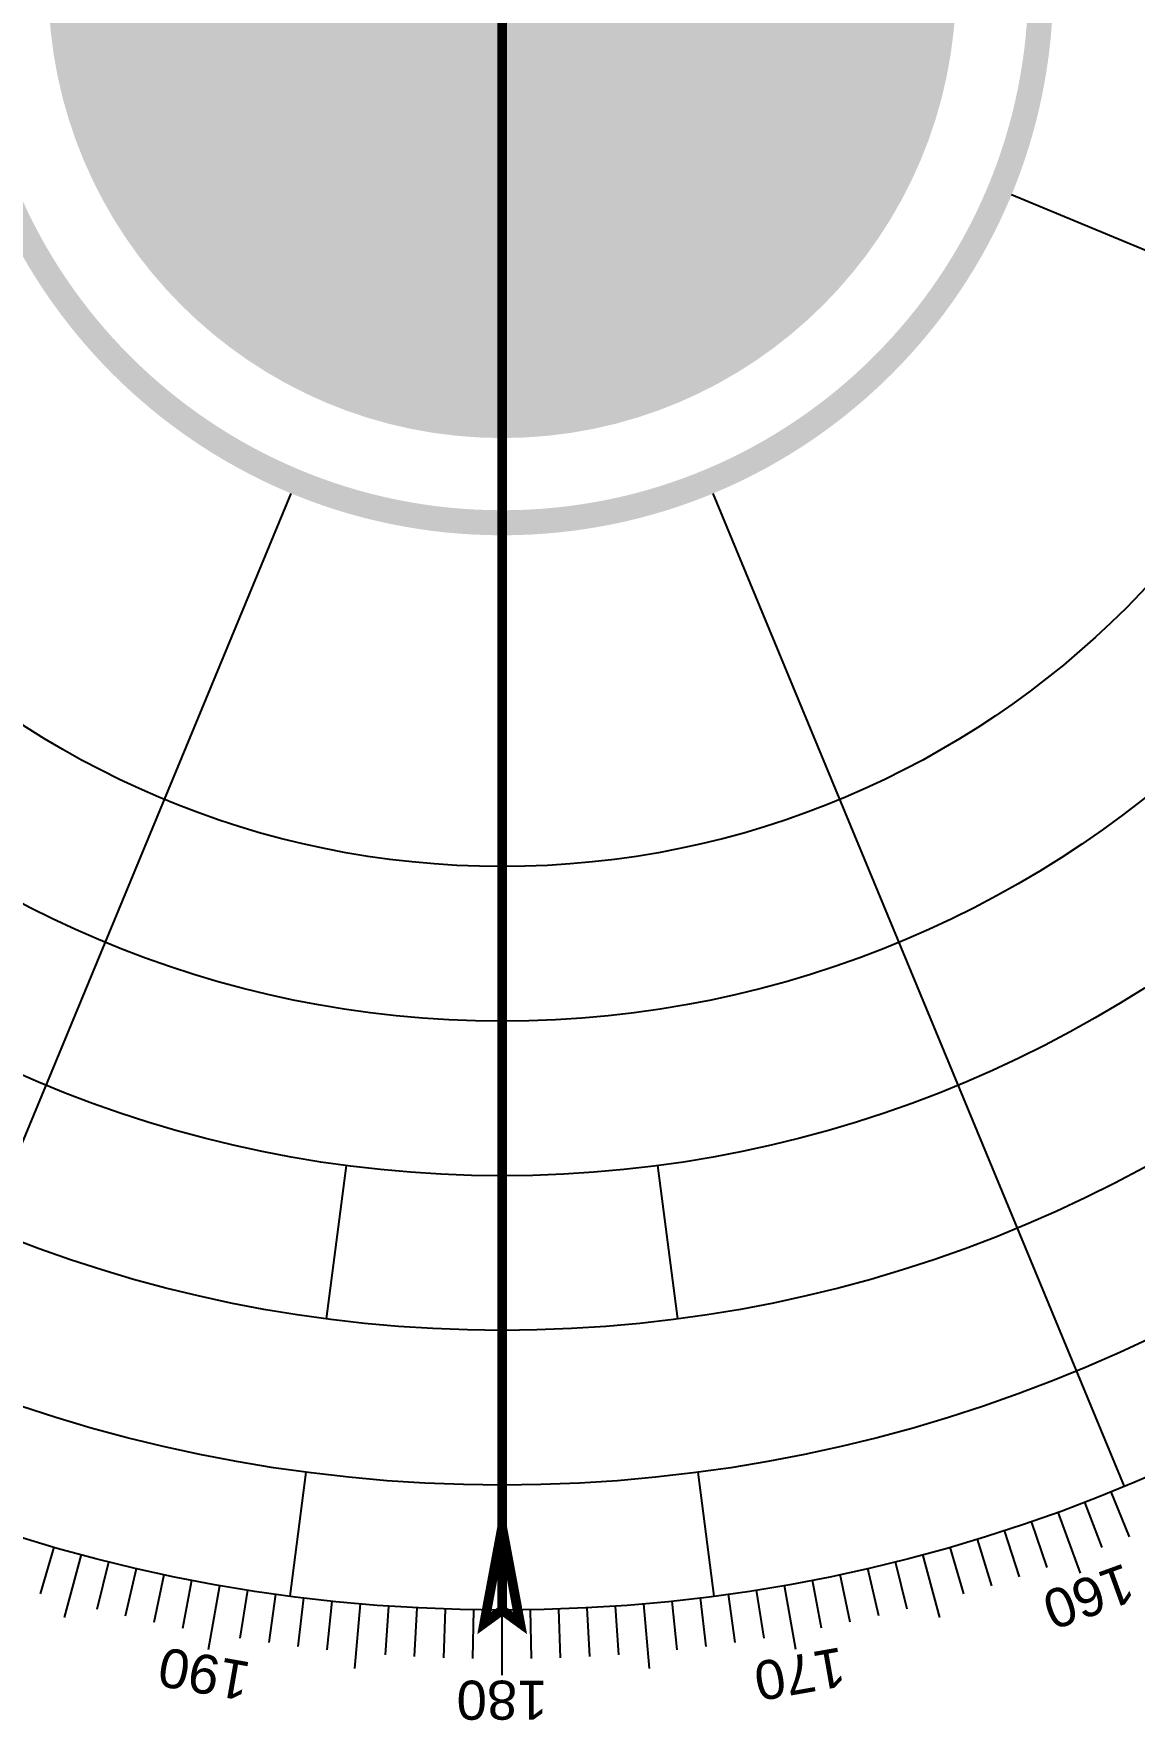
# Model space of a CAD drawing. Header units: inches. Extents: x -42 to 32733, y -42 to 2168.
# Drawn here: x -11.34 to 15.31, y -42.04 to -1.2 of the extents above; entities that cross this region are included whole.
import ezdxf

# ---------------------------------------------------------------- set-up
doc = ezdxf.new("R2010")
doc.units = ezdxf.units.IN
doc.header["$MEASUREMENT"] = 0
doc.styles.add('T1', font='arial.ttf', dxfattribs={"height": 2})

# ---------------------------------------------------------------- blocks, each defined once
blk = doc.blocks.new('HUONG')
at = {"color": 1, "const_width": 6}
for points in [[(-52695, 3492), (-52695, 1492)], [(-52695, 1543), (-52706, 1484), (-52695, 1492)], [(-52695, 1543), (-52684, 1484), (-52695, 1492)]]:
    blk.add_lwpolyline(points, dxfattribs=at)
blk = doc.blocks.new('QS1')
h = blk.add_hatch(color=8)
h.paths.add_polyline_path([(-339, 0, 1), (339, 0, 1)])
h.paths.add_polyline_path([(323.6, 0, -1), (-323.6, 0, -1)], flags=16)
h = blk.add_hatch(color=119)
h.paths.add_polyline_path([(279.2, 0, 1), (-279.2, 0, 1)])
h.paths.add_polyline_path([(0, 252.3, 1), (0, -252.3, -1), (0, 0, 1)], flags=16)
h.paths.add_polyline_path([(22, -126.2, -1), (-22, -126.2, -1)], flags=16)
h.paths.add_polyline_path([(-22, 126.2, -1), (22, 126.2, -1)], flags=0)
h = blk.add_hatch(color=60)
h.paths.add_polyline_path([(0, 252.3, 1), (0, -252.3, -1), (0, 0, 1)])
h.paths.add_polyline_path([(-22, 126.2, -1), (22, 126.2, -1)], flags=16)
blk.add_hatch(color=60).paths.add_polyline_path([(22, -126.2, 1), (-22, -126.2, 1)])
at = {"color": 5}
for p, q in [((923.9, -382.7), (313.2, -129.7)), ((-382.7, -923.9), (-129.7, -313.2)), ((382.7, -923.9), (129.7, -313.2)), ((-108.1, -820.9), (-95.7, -726.6)), ((108.1, -820.9), (95.7, -726.6)), ((-130.5, -991.4), (-120.5, -915.2)), ((130.5, -991.4), (120.5, -915.2))]:
    blk.add_line(p, q, dxfattribs=at)
at = {"color": 123}
for p, q in [((385.8, -955), (374.6, -927.2)), ((369.1, -961.6), (358.4, -933.6)), ((318.3, -979.6), (309, -951.1)), ((335.3, -973.9), (325.6, -945.5)), ((-283.9, -990.1), (-275.6, -961.3)), ((283.9, -990.1), (275.6, -961.3)), ((301.1, -985), (292.4, -956.3)), ((-249.2, -999.4), (-241.9, -970.3)), ((-231.7, -1003.6), (-225, -974.4)), ((231.7, -1003.6), (225, -974.4)), ((249.2, -999.4), (241.9, -970.3)), ((-214.1, -1007.5), (-207.9, -978.1)), ((-196.5, -1011.1), (-190.8, -981.6)), ((196.5, -1011.1), (190.8, -981.6)), ((214.1, -1007.5), (207.9, -978.1)), ((-161.1, -1017.3), (-156.4, -987.7)), ((-143.3, -1020), (-139.2, -990.3)), ((-125.5, -1022.3), (-121.9, -992.5)), ((-107.7, -1024.4), (-104.5, -994.5)), ((107.7, -1024.4), (104.5, -994.5)), ((125.5, -1022.3), (121.9, -992.5)), ((143.3, -1020), (139.2, -990.3)), ((161.1, -1017.3), (156.4, -987.7)), ((-71.8, -1027.5), (-69.8, -997.6)), ((-53.9, -1028.6), (-52.3, -998.6)), ((-35.9, -1029.4), (-34.9, -999.4)), ((-18, -1029.8), (-17.5, -999.8)), ((18, -1029.8), (17.5, -999.8)), ((35.9, -1029.4), (34.9, -999.4)), ((53.9, -1028.6), (52.3, -998.6)), ((71.8, -1027.5), (69.8, -997.6))]:
    blk.add_line(p, q, dxfattribs=at)
at = {"color": 1}
for p, q in [((355.7, -977.3), (342, -939.7)), ((-269.2, -1004.6), (-258.8, -965.9)), ((269.2, -1004.6), (258.8, -965.9)), ((-180.6, -1024.2), (-173.6, -984.8)), ((180.6, -1024.2), (173.6, -984.8)), ((-90.6, -1036), (-87.2, -996.2)), ((0, -1040), (0, -1000)), ((90.6, -1036), (87.2, -996.2))]:
    blk.add_line(p, q, dxfattribs=at)
at = {"color": 5}
for radius in [1000, 923.1, 828, 732.9, 637.8, 542.7]:
    blk.add_circle((0, 0), radius, dxfattribs=at)
blk.add_blockref('HUONG', (52695, -2492))
at = {"color": 123, "style": 'T1'}
for s, rotation, p in [('160', 200, (383, -970.9)), ('190', 170, (-153.7, -1032.4)), ('170', 190, (208.6, -1022.7)), ('180', 180, (27.9, -1043.4))]:
    blk.add_text(s, height=24, rotation=rotation, dxfattribs=at).set_placement(p)
blk = doc.blocks.new('QS2')
h = blk.add_hatch(color=8)
h.paths.add_polyline_path([(-339, 0, 1), (339, 0, 1)])
h.paths.add_polyline_path([(323.6, 0, -1), (-323.6, 0, -1)], flags=16)
h = blk.add_hatch(color=119)
h.paths.add_polyline_path([(279.2, 0, 1), (-279.2, 0, 1)])
h.paths.add_polyline_path([(0, 252.3, 1), (0, -252.3, -1), (0, 0, 1)], flags=16)
h.paths.add_polyline_path([(22, -126.2, -1), (-22, -126.2, -1)], flags=16)
h.paths.add_polyline_path([(-22, 126.2, -1), (22, 126.2, -1)], flags=0)
h = blk.add_hatch(color=60)
h.paths.add_polyline_path([(0, 252.3, 1), (0, -252.3, -1), (0, 0, 1)])
h.paths.add_polyline_path([(-22, 126.2, -1), (22, 126.2, -1)], flags=16)
blk.add_hatch(color=60).paths.add_polyline_path([(22, -126.2, 1), (-22, -126.2, 1)])
at = {"color": 5}
for p, q in [((923.9, -382.7), (313.2, -129.7)), ((-382.7, -923.9), (-129.7, -313.2)), ((382.7, -923.9), (129.7, -313.2)), ((-108.1, -820.9), (-95.7, -726.6)), ((108.1, -820.9), (95.7, -726.6)), ((-130.5, -991.4), (-120.5, -915.2)), ((130.5, -991.4), (120.5, -915.2))]:
    blk.add_line(p, q, dxfattribs=at)
at = {"color": 123}
for p, q in [((385.8, -955), (374.6, -927.2)), ((369.1, -961.6), (358.4, -933.6)), ((318.3, -979.6), (309, -951.1)), ((335.3, -973.9), (325.6, -945.5)), ((-283.9, -990.1), (-275.6, -961.3)), ((283.9, -990.1), (275.6, -961.3)), ((301.1, -985), (292.4, -956.3)), ((-249.2, -999.4), (-241.9, -970.3)), ((-231.7, -1003.6), (-225, -974.4)), ((231.7, -1003.6), (225, -974.4)), ((249.2, -999.4), (241.9, -970.3)), ((-214.1, -1007.5), (-207.9, -978.1)), ((-196.5, -1011.1), (-190.8, -981.6)), ((196.5, -1011.1), (190.8, -981.6)), ((214.1, -1007.5), (207.9, -978.1)), ((-161.1, -1017.3), (-156.4, -987.7)), ((-143.3, -1020), (-139.2, -990.3)), ((-125.5, -1022.3), (-121.9, -992.5)), ((-107.7, -1024.4), (-104.5, -994.5)), ((107.7, -1024.4), (104.5, -994.5)), ((125.5, -1022.3), (121.9, -992.5)), ((143.3, -1020), (139.2, -990.3)), ((161.1, -1017.3), (156.4, -987.7)), ((-71.8, -1027.5), (-69.8, -997.6)), ((-53.9, -1028.6), (-52.3, -998.6)), ((-35.9, -1029.4), (-34.9, -999.4)), ((-18, -1029.8), (-17.5, -999.8)), ((18, -1029.8), (17.5, -999.8)), ((35.9, -1029.4), (34.9, -999.4)), ((53.9, -1028.6), (52.3, -998.6)), ((71.8, -1027.5), (69.8, -997.6))]:
    blk.add_line(p, q, dxfattribs=at)
at = {"color": 1}
for p, q in [((355.7, -977.3), (342, -939.7)), ((-269.2, -1004.6), (-258.8, -965.9)), ((269.2, -1004.6), (258.8, -965.9)), ((-180.6, -1024.2), (-173.6, -984.8)), ((180.6, -1024.2), (173.6, -984.8)), ((-90.6, -1036), (-87.2, -996.2)), ((0, -1040), (0, -1000)), ((90.6, -1036), (87.2, -996.2))]:
    blk.add_line(p, q, dxfattribs=at)
at = {"color": 5}
for radius in [1000, 923.1, 828, 732.9, 637.8, 542.7]:
    blk.add_circle((0, 0), radius, dxfattribs=at)
blk.add_blockref('HUONG', (52695, -2492))
at = {"color": 123, "style": 'T1'}
for s, rotation, p in [('160', 200, (383, -970.9)), ('190', 170, (-153.7, -1032.4)), ('170', 190, (208.6, -1022.7)), ('180', 180, (27.9, -1043.4))]:
    blk.add_text(s, height=24, rotation=rotation, dxfattribs=at).set_placement(p)
blk = doc.blocks.new('QS3')
h = blk.add_hatch(color=8)
h.paths.add_polyline_path([(-339, 0, 1), (339, 0, 1)])
h.paths.add_polyline_path([(323.6, 0, -1), (-323.6, 0, -1)], flags=16)
h = blk.add_hatch(color=119)
h.paths.add_polyline_path([(279.2, 0, 1), (-279.2, 0, 1)])
h.paths.add_polyline_path([(0, 252.3, 1), (0, -252.3, -1), (0, 0, 1)], flags=16)
h.paths.add_polyline_path([(22, -126.2, -1), (-22, -126.2, -1)], flags=16)
h.paths.add_polyline_path([(-22, 126.2, -1), (22, 126.2, -1)], flags=0)
h = blk.add_hatch(color=60)
h.paths.add_polyline_path([(0, 252.3, 1), (0, -252.3, -1), (0, 0, 1)])
h.paths.add_polyline_path([(-22, 126.2, -1), (22, 126.2, -1)], flags=16)
blk.add_hatch(color=60).paths.add_polyline_path([(22, -126.2, 1), (-22, -126.2, 1)])
at = {"color": 5}
for p, q in [((923.9, -382.7), (313.2, -129.7)), ((-382.7, -923.9), (-129.7, -313.2)), ((382.7, -923.9), (129.7, -313.2)), ((-108.1, -820.9), (-95.7, -726.6)), ((108.1, -820.9), (95.7, -726.6)), ((-130.5, -991.4), (-120.5, -915.2)), ((130.5, -991.4), (120.5, -915.2))]:
    blk.add_line(p, q, dxfattribs=at)
at = {"color": 123}
for p, q in [((385.8, -955), (374.6, -927.2)), ((369.1, -961.6), (358.4, -933.6)), ((318.3, -979.6), (309, -951.1)), ((335.3, -973.9), (325.6, -945.5)), ((-283.9, -990.1), (-275.6, -961.3)), ((283.9, -990.1), (275.6, -961.3)), ((301.1, -985), (292.4, -956.3)), ((-249.2, -999.4), (-241.9, -970.3)), ((-231.7, -1003.6), (-225, -974.4)), ((231.7, -1003.6), (225, -974.4)), ((249.2, -999.4), (241.9, -970.3)), ((-214.1, -1007.5), (-207.9, -978.1)), ((-196.5, -1011.1), (-190.8, -981.6)), ((196.5, -1011.1), (190.8, -981.6)), ((214.1, -1007.5), (207.9, -978.1)), ((-161.1, -1017.3), (-156.4, -987.7)), ((-143.3, -1020), (-139.2, -990.3)), ((-125.5, -1022.3), (-121.9, -992.5)), ((-107.7, -1024.4), (-104.5, -994.5)), ((107.7, -1024.4), (104.5, -994.5)), ((125.5, -1022.3), (121.9, -992.5)), ((143.3, -1020), (139.2, -990.3)), ((161.1, -1017.3), (156.4, -987.7)), ((-71.8, -1027.5), (-69.8, -997.6)), ((-53.9, -1028.6), (-52.3, -998.6)), ((-35.9, -1029.4), (-34.9, -999.4)), ((-18, -1029.8), (-17.5, -999.8)), ((18, -1029.8), (17.5, -999.8)), ((35.9, -1029.4), (34.9, -999.4)), ((53.9, -1028.6), (52.3, -998.6)), ((71.8, -1027.5), (69.8, -997.6))]:
    blk.add_line(p, q, dxfattribs=at)
at = {"color": 1}
for p, q in [((355.7, -977.3), (342, -939.7)), ((-269.2, -1004.6), (-258.8, -965.9)), ((269.2, -1004.6), (258.8, -965.9)), ((-180.6, -1024.2), (-173.6, -984.8)), ((180.6, -1024.2), (173.6, -984.8)), ((-90.6, -1036), (-87.2, -996.2)), ((0, -1040), (0, -1000)), ((90.6, -1036), (87.2, -996.2))]:
    blk.add_line(p, q, dxfattribs=at)
at = {"color": 5}
for radius in [1000, 923.1, 828, 732.9, 637.8, 542.7]:
    blk.add_circle((0, 0), radius, dxfattribs=at)
blk.add_blockref('HUONG', (52695, -2492))
at = {"color": 123, "style": 'T1'}
for s, rotation, p in [('160', 200, (383, -970.9)), ('190', 170, (-153.7, -1032.4)), ('170', 190, (208.6, -1022.7)), ('180', 180, (27.9, -1043.4))]:
    blk.add_text(s, height=24, rotation=rotation, dxfattribs=at).set_placement(p)
blk = doc.blocks.new('QS4')
h = blk.add_hatch(color=8)
h.paths.add_polyline_path([(-339, 0, 1), (339, 0, 1)])
h.paths.add_polyline_path([(323.6, 0, -1), (-323.6, 0, -1)], flags=16)
h = blk.add_hatch(color=119)
h.paths.add_polyline_path([(279.2, 0, 1), (-279.2, 0, 1)])
h.paths.add_polyline_path([(0, 252.3, 1), (0, -252.3, -1), (0, 0, 1)], flags=16)
h.paths.add_polyline_path([(22, -126.2, -1), (-22, -126.2, -1)], flags=16)
h.paths.add_polyline_path([(-22, 126.2, -1), (22, 126.2, -1)], flags=0)
h = blk.add_hatch(color=60)
h.paths.add_polyline_path([(0, 252.3, 1), (0, -252.3, -1), (0, 0, 1)])
h.paths.add_polyline_path([(-22, 126.2, -1), (22, 126.2, -1)], flags=16)
blk.add_hatch(color=60).paths.add_polyline_path([(22, -126.2, 1), (-22, -126.2, 1)])
at = {"color": 5}
for p, q in [((923.9, -382.7), (313.2, -129.7)), ((-382.7, -923.9), (-129.7, -313.2)), ((382.7, -923.9), (129.7, -313.2)), ((-108.1, -820.9), (-95.7, -726.6)), ((108.1, -820.9), (95.7, -726.6)), ((-130.5, -991.4), (-120.5, -915.2)), ((130.5, -991.4), (120.5, -915.2))]:
    blk.add_line(p, q, dxfattribs=at)
at = {"color": 123}
for p, q in [((385.8, -955), (374.6, -927.2)), ((369.1, -961.6), (358.4, -933.6)), ((318.3, -979.6), (309, -951.1)), ((335.3, -973.9), (325.6, -945.5)), ((-283.9, -990.1), (-275.6, -961.3)), ((283.9, -990.1), (275.6, -961.3)), ((301.1, -985), (292.4, -956.3)), ((-249.2, -999.4), (-241.9, -970.3)), ((-231.7, -1003.6), (-225, -974.4)), ((231.7, -1003.6), (225, -974.4)), ((249.2, -999.4), (241.9, -970.3)), ((-214.1, -1007.5), (-207.9, -978.1)), ((-196.5, -1011.1), (-190.8, -981.6)), ((196.5, -1011.1), (190.8, -981.6)), ((214.1, -1007.5), (207.9, -978.1)), ((-161.1, -1017.3), (-156.4, -987.7)), ((-143.3, -1020), (-139.2, -990.3)), ((-125.5, -1022.3), (-121.9, -992.5)), ((-107.7, -1024.4), (-104.5, -994.5)), ((107.7, -1024.4), (104.5, -994.5)), ((125.5, -1022.3), (121.9, -992.5)), ((143.3, -1020), (139.2, -990.3)), ((161.1, -1017.3), (156.4, -987.7)), ((-71.8, -1027.5), (-69.8, -997.6)), ((-53.9, -1028.6), (-52.3, -998.6)), ((-35.9, -1029.4), (-34.9, -999.4)), ((-18, -1029.8), (-17.5, -999.8)), ((18, -1029.8), (17.5, -999.8)), ((35.9, -1029.4), (34.9, -999.4)), ((53.9, -1028.6), (52.3, -998.6)), ((71.8, -1027.5), (69.8, -997.6))]:
    blk.add_line(p, q, dxfattribs=at)
at = {"color": 1}
for p, q in [((355.7, -977.3), (342, -939.7)), ((-269.2, -1004.6), (-258.8, -965.9)), ((269.2, -1004.6), (258.8, -965.9)), ((-180.6, -1024.2), (-173.6, -984.8)), ((180.6, -1024.2), (173.6, -984.8)), ((-90.6, -1036), (-87.2, -996.2)), ((0, -1040), (0, -1000)), ((90.6, -1036), (87.2, -996.2))]:
    blk.add_line(p, q, dxfattribs=at)
at = {"color": 5}
for radius in [1000, 923.1, 828, 732.9, 637.8, 542.7]:
    blk.add_circle((0, 0), radius, dxfattribs=at)
blk.add_blockref('HUONG', (52695, -2492))
at = {"color": 123, "style": 'T1'}
for s, rotation, p in [('160', 200, (383, -970.9)), ('190', 170, (-153.7, -1032.4)), ('170', 190, (208.6, -1022.7)), ('180', 180, (27.9, -1043.4))]:
    blk.add_text(s, height=24, rotation=rotation, dxfattribs=at).set_placement(p)
blk = doc.blocks.new('QS5')
h = blk.add_hatch(color=8)
h.paths.add_polyline_path([(-339, 0, 1), (339, 0, 1)])
h.paths.add_polyline_path([(323.6, 0, -1), (-323.6, 0, -1)], flags=16)
h = blk.add_hatch(color=119)
h.paths.add_polyline_path([(279.2, 0, 1), (-279.2, 0, 1)])
h.paths.add_polyline_path([(0, 252.3, 1), (0, -252.3, -1), (0, 0, 1)], flags=16)
h.paths.add_polyline_path([(22, -126.2, -1), (-22, -126.2, -1)], flags=16)
h.paths.add_polyline_path([(-22, 126.2, -1), (22, 126.2, -1)], flags=0)
h = blk.add_hatch(color=60)
h.paths.add_polyline_path([(0, 252.3, 1), (0, -252.3, -1), (0, 0, 1)])
h.paths.add_polyline_path([(-22, 126.2, -1), (22, 126.2, -1)], flags=16)
blk.add_hatch(color=60).paths.add_polyline_path([(22, -126.2, 1), (-22, -126.2, 1)])
at = {"color": 5}
for p, q in [((923.9, -382.7), (313.2, -129.7)), ((-382.7, -923.9), (-129.7, -313.2)), ((382.7, -923.9), (129.7, -313.2)), ((-108.1, -820.9), (-95.7, -726.6)), ((108.1, -820.9), (95.7, -726.6)), ((-130.5, -991.4), (-120.5, -915.2)), ((130.5, -991.4), (120.5, -915.2))]:
    blk.add_line(p, q, dxfattribs=at)
at = {"color": 123}
for p, q in [((385.8, -955), (374.6, -927.2)), ((369.1, -961.6), (358.4, -933.6)), ((318.3, -979.6), (309, -951.1)), ((335.3, -973.9), (325.6, -945.5)), ((-283.9, -990.1), (-275.6, -961.3)), ((283.9, -990.1), (275.6, -961.3)), ((301.1, -985), (292.4, -956.3)), ((-249.2, -999.4), (-241.9, -970.3)), ((-231.7, -1003.6), (-225, -974.4)), ((231.7, -1003.6), (225, -974.4)), ((249.2, -999.4), (241.9, -970.3)), ((-214.1, -1007.5), (-207.9, -978.1)), ((-196.5, -1011.1), (-190.8, -981.6)), ((196.5, -1011.1), (190.8, -981.6)), ((214.1, -1007.5), (207.9, -978.1)), ((-161.1, -1017.3), (-156.4, -987.7)), ((-143.3, -1020), (-139.2, -990.3)), ((-125.5, -1022.3), (-121.9, -992.5)), ((-107.7, -1024.4), (-104.5, -994.5)), ((107.7, -1024.4), (104.5, -994.5)), ((125.5, -1022.3), (121.9, -992.5)), ((143.3, -1020), (139.2, -990.3)), ((161.1, -1017.3), (156.4, -987.7)), ((-71.8, -1027.5), (-69.8, -997.6)), ((-53.9, -1028.6), (-52.3, -998.6)), ((-35.9, -1029.4), (-34.9, -999.4)), ((-18, -1029.8), (-17.5, -999.8)), ((18, -1029.8), (17.5, -999.8)), ((35.9, -1029.4), (34.9, -999.4)), ((53.9, -1028.6), (52.3, -998.6)), ((71.8, -1027.5), (69.8, -997.6))]:
    blk.add_line(p, q, dxfattribs=at)
at = {"color": 1}
for p, q in [((355.7, -977.3), (342, -939.7)), ((-269.2, -1004.6), (-258.8, -965.9)), ((269.2, -1004.6), (258.8, -965.9)), ((-180.6, -1024.2), (-173.6, -984.8)), ((180.6, -1024.2), (173.6, -984.8)), ((-90.6, -1036), (-87.2, -996.2)), ((0, -1040), (0, -1000)), ((90.6, -1036), (87.2, -996.2))]:
    blk.add_line(p, q, dxfattribs=at)
at = {"color": 5}
for radius in [1000, 923.1, 828, 732.9, 637.8, 542.7]:
    blk.add_circle((0, 0), radius, dxfattribs=at)
blk.add_blockref('HUONG', (52695, -2492))
at = {"color": 123, "style": 'T1'}
for s, rotation, p in [('160', 200, (383, -970.9)), ('190', 170, (-153.7, -1032.4)), ('170', 190, (208.6, -1022.7)), ('180', 180, (27.9, -1043.4))]:
    blk.add_text(s, height=24, rotation=rotation, dxfattribs=at).set_placement(p)
blk = doc.blocks.new('QS6')
h = blk.add_hatch(color=8)
h.paths.add_polyline_path([(-339, 0, 1), (339, 0, 1)])
h.paths.add_polyline_path([(323.6, 0, -1), (-323.6, 0, -1)], flags=16)
h = blk.add_hatch(color=119)
h.paths.add_polyline_path([(279.2, 0, 1), (-279.2, 0, 1)])
h.paths.add_polyline_path([(0, 252.3, 1), (0, -252.3, -1), (0, 0, 1)], flags=16)
h.paths.add_polyline_path([(22, -126.2, -1), (-22, -126.2, -1)], flags=16)
h.paths.add_polyline_path([(-22, 126.2, -1), (22, 126.2, -1)], flags=0)
h = blk.add_hatch(color=60)
h.paths.add_polyline_path([(0, 252.3, 1), (0, -252.3, -1), (0, 0, 1)])
h.paths.add_polyline_path([(-22, 126.2, -1), (22, 126.2, -1)], flags=16)
blk.add_hatch(color=60).paths.add_polyline_path([(22, -126.2, 1), (-22, -126.2, 1)])
at = {"color": 5}
for p, q in [((923.9, -382.7), (313.2, -129.7)), ((-382.7, -923.9), (-129.7, -313.2)), ((382.7, -923.9), (129.7, -313.2)), ((-108.1, -820.9), (-95.7, -726.6)), ((108.1, -820.9), (95.7, -726.6)), ((-130.5, -991.4), (-120.5, -915.2)), ((130.5, -991.4), (120.5, -915.2))]:
    blk.add_line(p, q, dxfattribs=at)
at = {"color": 123}
for p, q in [((385.8, -955), (374.6, -927.2)), ((369.1, -961.6), (358.4, -933.6)), ((318.3, -979.6), (309, -951.1)), ((335.3, -973.9), (325.6, -945.5)), ((-283.9, -990.1), (-275.6, -961.3)), ((283.9, -990.1), (275.6, -961.3)), ((301.1, -985), (292.4, -956.3)), ((-249.2, -999.4), (-241.9, -970.3)), ((-231.7, -1003.6), (-225, -974.4)), ((231.7, -1003.6), (225, -974.4)), ((249.2, -999.4), (241.9, -970.3)), ((-214.1, -1007.5), (-207.9, -978.1)), ((-196.5, -1011.1), (-190.8, -981.6)), ((196.5, -1011.1), (190.8, -981.6)), ((214.1, -1007.5), (207.9, -978.1)), ((-161.1, -1017.3), (-156.4, -987.7)), ((-143.3, -1020), (-139.2, -990.3)), ((-125.5, -1022.3), (-121.9, -992.5)), ((-107.7, -1024.4), (-104.5, -994.5)), ((107.7, -1024.4), (104.5, -994.5)), ((125.5, -1022.3), (121.9, -992.5)), ((143.3, -1020), (139.2, -990.3)), ((161.1, -1017.3), (156.4, -987.7)), ((-71.8, -1027.5), (-69.8, -997.6)), ((-53.9, -1028.6), (-52.3, -998.6)), ((-35.9, -1029.4), (-34.9, -999.4)), ((-18, -1029.8), (-17.5, -999.8)), ((18, -1029.8), (17.5, -999.8)), ((35.9, -1029.4), (34.9, -999.4)), ((53.9, -1028.6), (52.3, -998.6)), ((71.8, -1027.5), (69.8, -997.6))]:
    blk.add_line(p, q, dxfattribs=at)
at = {"color": 1}
for p, q in [((355.7, -977.3), (342, -939.7)), ((-269.2, -1004.6), (-258.8, -965.9)), ((269.2, -1004.6), (258.8, -965.9)), ((-180.6, -1024.2), (-173.6, -984.8)), ((180.6, -1024.2), (173.6, -984.8)), ((-90.6, -1036), (-87.2, -996.2)), ((0, -1040), (0, -1000)), ((90.6, -1036), (87.2, -996.2))]:
    blk.add_line(p, q, dxfattribs=at)
at = {"color": 5}
for radius in [1000, 923.1, 828, 732.9, 637.8, 542.7]:
    blk.add_circle((0, 0), radius, dxfattribs=at)
blk.add_blockref('HUONG', (52695, -2492))
at = {"color": 123, "style": 'T1'}
for s, rotation, p in [('160', 200, (383, -970.9)), ('190', 170, (-153.7, -1032.4)), ('170', 190, (208.6, -1022.7)), ('180', 180, (27.9, -1043.4))]:
    blk.add_text(s, height=24, rotation=rotation, dxfattribs=at).set_placement(p)
blk = doc.blocks.new('QS7')
h = blk.add_hatch(color=8)
h.paths.add_polyline_path([(-339, 0, 1), (339, 0, 1)])
h.paths.add_polyline_path([(323.6, 0, -1), (-323.6, 0, -1)], flags=16)
h = blk.add_hatch(color=119)
h.paths.add_polyline_path([(279.2, 0, 1), (-279.2, 0, 1)])
h.paths.add_polyline_path([(0, 252.3, 1), (0, -252.3, -1), (0, 0, 1)], flags=16)
h.paths.add_polyline_path([(22, -126.2, -1), (-22, -126.2, -1)], flags=16)
h.paths.add_polyline_path([(-22, 126.2, -1), (22, 126.2, -1)], flags=0)
h = blk.add_hatch(color=60)
h.paths.add_polyline_path([(0, 252.3, 1), (0, -252.3, -1), (0, 0, 1)])
h.paths.add_polyline_path([(-22, 126.2, -1), (22, 126.2, -1)], flags=16)
blk.add_hatch(color=60).paths.add_polyline_path([(22, -126.2, 1), (-22, -126.2, 1)])
at = {"color": 5}
for p, q in [((923.9, -382.7), (313.2, -129.7)), ((-382.7, -923.9), (-129.7, -313.2)), ((382.7, -923.9), (129.7, -313.2)), ((-108.1, -820.9), (-95.7, -726.6)), ((108.1, -820.9), (95.7, -726.6)), ((-130.5, -991.4), (-120.5, -915.2)), ((130.5, -991.4), (120.5, -915.2))]:
    blk.add_line(p, q, dxfattribs=at)
at = {"color": 123}
for p, q in [((385.8, -955), (374.6, -927.2)), ((369.1, -961.6), (358.4, -933.6)), ((318.3, -979.6), (309, -951.1)), ((335.3, -973.9), (325.6, -945.5)), ((-283.9, -990.1), (-275.6, -961.3)), ((283.9, -990.1), (275.6, -961.3)), ((301.1, -985), (292.4, -956.3)), ((-249.2, -999.4), (-241.9, -970.3)), ((-231.7, -1003.6), (-225, -974.4)), ((231.7, -1003.6), (225, -974.4)), ((249.2, -999.4), (241.9, -970.3)), ((-214.1, -1007.5), (-207.9, -978.1)), ((-196.5, -1011.1), (-190.8, -981.6)), ((196.5, -1011.1), (190.8, -981.6)), ((214.1, -1007.5), (207.9, -978.1)), ((-161.1, -1017.3), (-156.4, -987.7)), ((-143.3, -1020), (-139.2, -990.3)), ((-125.5, -1022.3), (-121.9, -992.5)), ((-107.7, -1024.4), (-104.5, -994.5)), ((107.7, -1024.4), (104.5, -994.5)), ((125.5, -1022.3), (121.9, -992.5)), ((143.3, -1020), (139.2, -990.3)), ((161.1, -1017.3), (156.4, -987.7)), ((-71.8, -1027.5), (-69.8, -997.6)), ((-53.9, -1028.6), (-52.3, -998.6)), ((-35.9, -1029.4), (-34.9, -999.4)), ((-18, -1029.8), (-17.5, -999.8)), ((18, -1029.8), (17.5, -999.8)), ((35.9, -1029.4), (34.9, -999.4)), ((53.9, -1028.6), (52.3, -998.6)), ((71.8, -1027.5), (69.8, -997.6))]:
    blk.add_line(p, q, dxfattribs=at)
at = {"color": 1}
for p, q in [((355.7, -977.3), (342, -939.7)), ((-269.2, -1004.6), (-258.8, -965.9)), ((269.2, -1004.6), (258.8, -965.9)), ((-180.6, -1024.2), (-173.6, -984.8)), ((180.6, -1024.2), (173.6, -984.8)), ((-90.6, -1036), (-87.2, -996.2)), ((0, -1040), (0, -1000)), ((90.6, -1036), (87.2, -996.2))]:
    blk.add_line(p, q, dxfattribs=at)
at = {"color": 5}
for radius in [1000, 923.1, 828, 732.9, 637.8, 542.7]:
    blk.add_circle((0, 0), radius, dxfattribs=at)
blk.add_blockref('HUONG', (52695, -2492))
at = {"color": 123, "style": 'T1'}
for s, rotation, p in [('160', 200, (383, -970.9)), ('190', 170, (-153.7, -1032.4)), ('170', 190, (208.6, -1022.7)), ('180', 180, (27.9, -1043.4))]:
    blk.add_text(s, height=24, rotation=rotation, dxfattribs=at).set_placement(p)
blk = doc.blocks.new('QS8')
h = blk.add_hatch(color=8)
h.paths.add_polyline_path([(-339, 0, 1), (339, 0, 1)])
h.paths.add_polyline_path([(323.6, 0, -1), (-323.6, 0, -1)], flags=16)
h = blk.add_hatch(color=119)
h.paths.add_polyline_path([(279.2, 0, 1), (-279.2, 0, 1)])
h.paths.add_polyline_path([(0, 252.3, 1), (0, -252.3, -1), (0, 0, 1)], flags=16)
h.paths.add_polyline_path([(22, -126.2, -1), (-22, -126.2, -1)], flags=16)
h.paths.add_polyline_path([(-22, 126.2, -1), (22, 126.2, -1)], flags=0)
h = blk.add_hatch(color=60)
h.paths.add_polyline_path([(0, 252.3, 1), (0, -252.3, -1), (0, 0, 1)])
h.paths.add_polyline_path([(-22, 126.2, -1), (22, 126.2, -1)], flags=16)
blk.add_hatch(color=60).paths.add_polyline_path([(22, -126.2, 1), (-22, -126.2, 1)])
at = {"color": 5}
for p, q in [((923.9, -382.7), (313.2, -129.7)), ((-382.7, -923.9), (-129.7, -313.2)), ((382.7, -923.9), (129.7, -313.2)), ((-108.1, -820.9), (-95.7, -726.6)), ((108.1, -820.9), (95.7, -726.6)), ((-130.5, -991.4), (-120.5, -915.2)), ((130.5, -991.4), (120.5, -915.2))]:
    blk.add_line(p, q, dxfattribs=at)
at = {"color": 123}
for p, q in [((385.8, -955), (374.6, -927.2)), ((369.1, -961.6), (358.4, -933.6)), ((318.3, -979.6), (309, -951.1)), ((335.3, -973.9), (325.6, -945.5)), ((-283.9, -990.1), (-275.6, -961.3)), ((283.9, -990.1), (275.6, -961.3)), ((301.1, -985), (292.4, -956.3)), ((-249.2, -999.4), (-241.9, -970.3)), ((-231.7, -1003.6), (-225, -974.4)), ((231.7, -1003.6), (225, -974.4)), ((249.2, -999.4), (241.9, -970.3)), ((-214.1, -1007.5), (-207.9, -978.1)), ((-196.5, -1011.1), (-190.8, -981.6)), ((196.5, -1011.1), (190.8, -981.6)), ((214.1, -1007.5), (207.9, -978.1)), ((-161.1, -1017.3), (-156.4, -987.7)), ((-143.3, -1020), (-139.2, -990.3)), ((-125.5, -1022.3), (-121.9, -992.5)), ((-107.7, -1024.4), (-104.5, -994.5)), ((107.7, -1024.4), (104.5, -994.5)), ((125.5, -1022.3), (121.9, -992.5)), ((143.3, -1020), (139.2, -990.3)), ((161.1, -1017.3), (156.4, -987.7)), ((-71.8, -1027.5), (-69.8, -997.6)), ((-53.9, -1028.6), (-52.3, -998.6)), ((-35.9, -1029.4), (-34.9, -999.4)), ((-18, -1029.8), (-17.5, -999.8)), ((18, -1029.8), (17.5, -999.8)), ((35.9, -1029.4), (34.9, -999.4)), ((53.9, -1028.6), (52.3, -998.6)), ((71.8, -1027.5), (69.8, -997.6))]:
    blk.add_line(p, q, dxfattribs=at)
at = {"color": 1}
for p, q in [((355.7, -977.3), (342, -939.7)), ((-269.2, -1004.6), (-258.8, -965.9)), ((269.2, -1004.6), (258.8, -965.9)), ((-180.6, -1024.2), (-173.6, -984.8)), ((180.6, -1024.2), (173.6, -984.8)), ((-90.6, -1036), (-87.2, -996.2)), ((0, -1040), (0, -1000)), ((90.6, -1036), (87.2, -996.2))]:
    blk.add_line(p, q, dxfattribs=at)
at = {"color": 5}
for radius in [1000, 923.1, 828, 732.9, 637.8, 542.7]:
    blk.add_circle((0, 0), radius, dxfattribs=at)
blk.add_blockref('HUONG', (52695, -2492))
at = {"color": 123, "style": 'T1'}
for s, rotation, p in [('160', 200, (383, -970.9)), ('190', 170, (-153.7, -1032.4)), ('170', 190, (208.6, -1022.7)), ('180', 180, (27.9, -1043.4))]:
    blk.add_text(s, height=24, rotation=rotation, dxfattribs=at).set_placement(p)
blk = doc.blocks.new('QS9')
h = blk.add_hatch(color=8)
h.paths.add_polyline_path([(-339, 0, 1), (339, 0, 1)])
h.paths.add_polyline_path([(323.6, 0, -1), (-323.6, 0, -1)], flags=16)
h = blk.add_hatch(color=119)
h.paths.add_polyline_path([(279.2, 0, 1), (-279.2, 0, 1)])
h.paths.add_polyline_path([(0, 252.3, 1), (0, -252.3, -1), (0, 0, 1)], flags=16)
h.paths.add_polyline_path([(22, -126.2, -1), (-22, -126.2, -1)], flags=16)
h.paths.add_polyline_path([(-22, 126.2, -1), (22, 126.2, -1)], flags=0)
h = blk.add_hatch(color=60)
h.paths.add_polyline_path([(0, 252.3, 1), (0, -252.3, -1), (0, 0, 1)])
h.paths.add_polyline_path([(-22, 126.2, -1), (22, 126.2, -1)], flags=16)
blk.add_hatch(color=60).paths.add_polyline_path([(22, -126.2, 1), (-22, -126.2, 1)])
at = {"color": 5}
for p, q in [((923.9, -382.7), (313.2, -129.7)), ((-382.7, -923.9), (-129.7, -313.2)), ((382.7, -923.9), (129.7, -313.2)), ((-108.1, -820.9), (-95.7, -726.6)), ((108.1, -820.9), (95.7, -726.6)), ((-130.5, -991.4), (-120.5, -915.2)), ((130.5, -991.4), (120.5, -915.2))]:
    blk.add_line(p, q, dxfattribs=at)
at = {"color": 123}
for p, q in [((385.8, -955), (374.6, -927.2)), ((369.1, -961.6), (358.4, -933.6)), ((318.3, -979.6), (309, -951.1)), ((335.3, -973.9), (325.6, -945.5)), ((-283.9, -990.1), (-275.6, -961.3)), ((283.9, -990.1), (275.6, -961.3)), ((301.1, -985), (292.4, -956.3)), ((-249.2, -999.4), (-241.9, -970.3)), ((-231.7, -1003.6), (-225, -974.4)), ((231.7, -1003.6), (225, -974.4)), ((249.2, -999.4), (241.9, -970.3)), ((-214.1, -1007.5), (-207.9, -978.1)), ((-196.5, -1011.1), (-190.8, -981.6)), ((196.5, -1011.1), (190.8, -981.6)), ((214.1, -1007.5), (207.9, -978.1)), ((-161.1, -1017.3), (-156.4, -987.7)), ((-143.3, -1020), (-139.2, -990.3)), ((-125.5, -1022.3), (-121.9, -992.5)), ((-107.7, -1024.4), (-104.5, -994.5)), ((107.7, -1024.4), (104.5, -994.5)), ((125.5, -1022.3), (121.9, -992.5)), ((143.3, -1020), (139.2, -990.3)), ((161.1, -1017.3), (156.4, -987.7)), ((-71.8, -1027.5), (-69.8, -997.6)), ((-53.9, -1028.6), (-52.3, -998.6)), ((-35.9, -1029.4), (-34.9, -999.4)), ((-18, -1029.8), (-17.5, -999.8)), ((18, -1029.8), (17.5, -999.8)), ((35.9, -1029.4), (34.9, -999.4)), ((53.9, -1028.6), (52.3, -998.6)), ((71.8, -1027.5), (69.8, -997.6))]:
    blk.add_line(p, q, dxfattribs=at)
at = {"color": 1}
for p, q in [((355.7, -977.3), (342, -939.7)), ((-269.2, -1004.6), (-258.8, -965.9)), ((269.2, -1004.6), (258.8, -965.9)), ((-180.6, -1024.2), (-173.6, -984.8)), ((180.6, -1024.2), (173.6, -984.8)), ((-90.6, -1036), (-87.2, -996.2)), ((0, -1040), (0, -1000)), ((90.6, -1036), (87.2, -996.2))]:
    blk.add_line(p, q, dxfattribs=at)
at = {"color": 5}
for radius in [1000, 923.1, 828, 732.9, 637.8, 542.7]:
    blk.add_circle((0, 0), radius, dxfattribs=at)
blk.add_blockref('HUONG', (52695, -2492))
at = {"color": 123, "style": 'T1'}
for s, rotation, p in [('160', 200, (383, -970.9)), ('190', 170, (-153.7, -1032.4)), ('170', 190, (208.6, -1022.7)), ('180', 180, (27.9, -1043.4))]:
    blk.add_text(s, height=24, rotation=rotation, dxfattribs=at).set_placement(p)

msp = doc.modelspace()

# ---------------------------------------------------------------- block references
at = {"xscale": 0.03937007874015748, "yscale": 0.03937007874015748, "zscale": 0.03937007874015748}
for name in ['QS1', 'QS2', 'QS3', 'QS4', 'QS5', 'QS6', 'QS7', 'QS8', 'QS9']:
    msp.add_blockref(name, (0, 0), dxfattribs=at)

doc.saveas('drawing.dxf')
